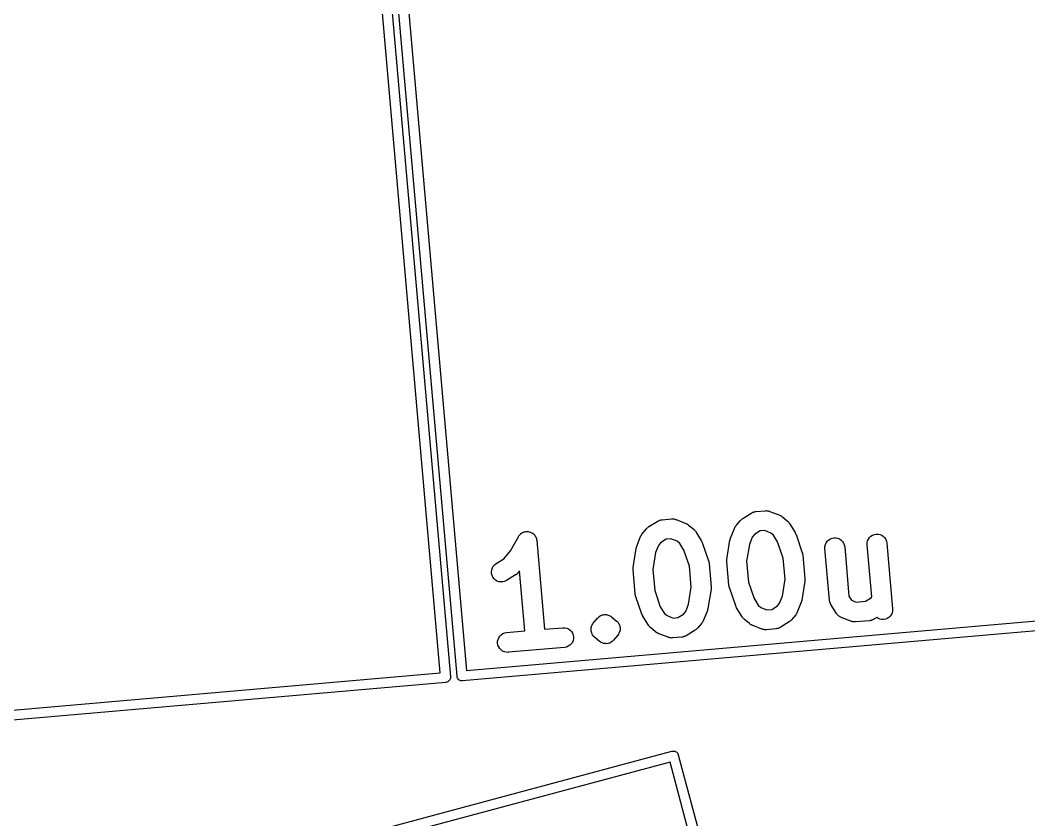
# Model space of a CAD drawing. Extents: x 72 to 342, y -189 to -99.
# Drawn here: x 240.39 to 255.93, y -166.06 to -153.74 of the extents above; entities that cross this region are included whole.
import ezdxf

# ---------------------------------------------------------------- set-up
doc = ezdxf.new("R2010")
doc.units = 0
doc.header["$MEASUREMENT"] = 0
doc.layers.add('BLACK', color=7, linetype='CONTINUOUS')

msp = doc.modelspace()

# ---------------------------------------------------------------- linework, layer by layer
at = {"layer": 'BLACK', "linetype": 'CONTINUOUS'}
for p, q in [((245.379, -145.14), (247.016, -163.857)), ((247.118, -163.848), (245.48, -145.131)), ((246.858, -163.798), (245.233, -145.225)), ((245.638, -145.19), (247.263, -163.763)), ((251.521, -161.418), (251.659, -161.333)), ((251.659, -161.333), (251.661, -161.332)), ((251.661, -161.332), (251.665, -161.33)), ((251.665, -161.33), (251.669, -161.327)), ((251.669, -161.327), (251.678, -161.323)), ((251.678, -161.323), (251.688, -161.319)), ((251.688, -161.319), (251.692, -161.318)), ((251.692, -161.318), (251.696, -161.316)), ((251.696, -161.316), (251.706, -161.314)), ((251.706, -161.314), (251.717, -161.312)), ((251.717, -161.312), (251.721, -161.311)), ((251.721, -161.311), (251.725, -161.311)), ((251.725, -161.311), (251.87, -161.298)), ((251.87, -161.298), (251.872, -161.298)), ((251.872, -161.298), (251.877, -161.298)), ((251.877, -161.298), (251.881, -161.297)), ((251.881, -161.297), (251.892, -161.298)), ((251.892, -161.298), (251.902, -161.299)), ((251.902, -161.299), (251.906, -161.3)), ((251.906, -161.3), (251.911, -161.3)), ((251.911, -161.3), (251.921, -161.303)), ((251.921, -161.303), (251.931, -161.305)), ((251.931, -161.305), (251.935, -161.307)), ((251.935, -161.307), (251.939, -161.308)), ((251.939, -161.308), (252.09, -161.368)), ((250.075, -161.544), (250.213, -161.459)), ((250.213, -161.459), (250.215, -161.458)), ((250.215, -161.458), (250.219, -161.456)), ((250.219, -161.456), (250.223, -161.454)), ((250.223, -161.454), (250.232, -161.45)), ((250.232, -161.45), (250.242, -161.445)), ((250.242, -161.445), (250.246, -161.444)), ((250.246, -161.444), (250.25, -161.443)), ((250.25, -161.443), (250.261, -161.441)), ((250.261, -161.441), (250.271, -161.438)), ((250.271, -161.438), (250.275, -161.438)), ((250.275, -161.438), (250.28, -161.437)), ((250.28, -161.437), (250.424, -161.424)), ((250.424, -161.424), (250.426, -161.424)), ((250.426, -161.424), (250.431, -161.424)), ((250.431, -161.424), (250.435, -161.424)), ((250.435, -161.424), (250.446, -161.425)), ((250.446, -161.425), (250.456, -161.425)), ((250.456, -161.425), (250.46, -161.426)), ((250.46, -161.426), (250.465, -161.426)), ((250.465, -161.426), (250.475, -161.429)), ((250.475, -161.429), (250.485, -161.432)), ((250.485, -161.432), (250.489, -161.433)), ((250.489, -161.433), (250.493, -161.435)), ((250.493, -161.435), (250.644, -161.494)), ((250.644, -161.494), (250.646, -161.495)), ((250.646, -161.495), (250.654, -161.499)), ((250.654, -161.499), (250.662, -161.502)), ((251.418, -161.528), (251.484, -161.449)), ((251.484, -161.449), (251.485, -161.448)), ((251.485, -161.448), (251.491, -161.442)), ((251.491, -161.442), (251.497, -161.436)), ((251.497, -161.436), (251.502, -161.432)), ((251.502, -161.432), (251.507, -161.427)), ((251.507, -161.427), (251.514, -161.423)), ((251.514, -161.423), (251.521, -161.418)), ((252.09, -161.368), (252.092, -161.369)), ((252.092, -161.369), (252.1, -161.373)), ((252.1, -161.373), (252.108, -161.376)), ((252.108, -161.376), (252.113, -161.379)), ((252.113, -161.379), (252.119, -161.382)), ((252.119, -161.382), (252.125, -161.388)), ((252.125, -161.388), (252.132, -161.393)), ((252.132, -161.393), (252.211, -161.459)), ((252.211, -161.459), (252.212, -161.46)), ((252.212, -161.46), (252.218, -161.466)), ((252.218, -161.466), (252.225, -161.472)), ((252.225, -161.472), (252.229, -161.477)), ((252.229, -161.477), (252.233, -161.482)), ((252.233, -161.482), (252.238, -161.489)), ((252.238, -161.489), (252.243, -161.496)), ((252.243, -161.496), (252.328, -161.634)), ((248.091, -161.663), (248.102, -161.653)), ((248.102, -161.652), (248.114, -161.645)), ((248.102, -161.653), (248.102, -161.652)), ((248.102, -161.653), (248.102, -161.653)), ((248.114, -161.645), (248.127, -161.637)), ((248.127, -161.636), (248.141, -161.631)), ((248.127, -161.637), (248.127, -161.636)), ((248.127, -161.637), (248.127, -161.637)), ((248.141, -161.631), (248.155, -161.626)), ((248.155, -161.626), (248.17, -161.623)), ((248.155, -161.626), (248.155, -161.626)), ((248.155, -161.626), (248.155, -161.626)), ((248.17, -161.623), (248.184, -161.62)), ((248.184, -161.62), (248.184, -161.62)), ((248.184, -161.62), (248.184, -161.62)), ((248.184, -161.62), (248.199, -161.621)), ((248.199, -161.621), (248.214, -161.621)), ((248.214, -161.621), (248.214, -161.621)), ((248.214, -161.621), (248.214, -161.621)), ((248.214, -161.621), (248.228, -161.624)), ((248.228, -161.624), (248.243, -161.627)), ((248.243, -161.627), (248.243, -161.627)), ((248.243, -161.627), (248.243, -161.627)), ((248.243, -161.627), (248.256, -161.633)), ((248.256, -161.633), (248.27, -161.639)), ((248.27, -161.639), (248.27, -161.639)), ((248.27, -161.639), (248.27, -161.639)), ((248.27, -161.639), (248.282, -161.647)), ((248.282, -161.647), (248.295, -161.656)), ((249.967, -161.662), (249.972, -161.655)), ((249.972, -161.655), (250.038, -161.576)), ((250.038, -161.576), (250.039, -161.574)), ((250.039, -161.574), (250.045, -161.568)), ((250.045, -161.568), (250.051, -161.562)), ((250.051, -161.562), (250.056, -161.558)), ((250.056, -161.558), (250.061, -161.554)), ((250.061, -161.554), (250.068, -161.549)), ((250.068, -161.549), (250.075, -161.544)), ((250.662, -161.502), (250.667, -161.506)), ((250.667, -161.506), (250.673, -161.509)), ((250.673, -161.509), (250.679, -161.514)), ((250.679, -161.514), (250.686, -161.519)), ((250.686, -161.519), (250.765, -161.585)), ((250.765, -161.585), (250.767, -161.587)), ((250.767, -161.587), (250.772, -161.593)), ((250.772, -161.593), (250.779, -161.598)), ((250.779, -161.598), (250.783, -161.604)), ((250.783, -161.604), (250.787, -161.608)), ((250.787, -161.608), (250.792, -161.615)), ((250.792, -161.615), (250.797, -161.622)), ((250.797, -161.622), (250.882, -161.76)), ((251.333, -161.721), (251.393, -161.57)), ((251.393, -161.57), (251.394, -161.568)), ((251.394, -161.568), (251.398, -161.56)), ((251.398, -161.56), (251.401, -161.553)), ((251.401, -161.553), (251.405, -161.547)), ((251.405, -161.547), (251.408, -161.542)), ((251.408, -161.542), (251.413, -161.535)), ((251.413, -161.535), (251.418, -161.528)), ((251.788, -161.611), (251.701, -161.664)), ((251.861, -161.605), (251.788, -161.611)), ((251.955, -161.642), (251.861, -161.605)), ((251.996, -161.676), (251.955, -161.642)), ((252.328, -161.634), (252.329, -161.636)), ((252.329, -161.636), (252.329, -161.636)), ((252.329, -161.636), (252.329, -161.637)), ((252.329, -161.637), (252.335, -161.65)), ((252.335, -161.65), (252.341, -161.663)), ((247.944, -161.916), (248.063, -161.699)), ((248.063, -161.699), (248.064, -161.698)), ((248.064, -161.697), (248.072, -161.685)), ((248.064, -161.698), (248.064, -161.697)), ((248.064, -161.698), (248.064, -161.698)), ((248.064, -161.698), (248.064, -161.698)), ((248.072, -161.685), (248.081, -161.673)), ((248.081, -161.673), (248.091, -161.663)), ((248.081, -161.673), (248.081, -161.673)), ((248.081, -161.673), (248.081, -161.673)), ((248.295, -161.656), (248.295, -161.656)), ((248.295, -161.656), (248.295, -161.656)), ((248.295, -161.656), (248.305, -161.666)), ((248.305, -161.666), (248.315, -161.677)), ((248.315, -161.677), (248.315, -161.677)), ((248.315, -161.677), (248.316, -161.677)), ((248.316, -161.677), (248.323, -161.69)), ((248.323, -161.69), (248.332, -161.702)), ((248.332, -161.702), (248.332, -161.702)), ((248.332, -161.702), (248.332, -161.702)), ((248.332, -161.702), (248.337, -161.716)), ((248.337, -161.716), (248.343, -161.73)), ((248.343, -161.73), (248.343, -161.73)), ((248.343, -161.73), (248.343, -161.73)), ((248.343, -161.73), (248.345, -161.744)), ((248.345, -161.744), (248.348, -161.759)), ((248.348, -161.759), (248.468, -163.125)), ((249.887, -161.847), (249.947, -161.697)), ((249.947, -161.697), (249.948, -161.695)), ((249.948, -161.695), (249.952, -161.687)), ((249.952, -161.687), (249.955, -161.679)), ((249.955, -161.679), (249.959, -161.674)), ((249.959, -161.674), (249.962, -161.668)), ((249.962, -161.668), (249.967, -161.662)), ((250.255, -161.791), (250.221, -161.832)), ((250.342, -161.738), (250.255, -161.791)), ((250.415, -161.731), (250.342, -161.738)), ((250.509, -161.769), (250.415, -161.731)), ((250.55, -161.803), (250.509, -161.769)), ((250.613, -161.906), (250.55, -161.803)), ((250.882, -161.76), (250.883, -161.762)), ((250.883, -161.762), (250.883, -161.763)), ((250.883, -161.763), (250.884, -161.763)), ((250.884, -161.763), (250.889, -161.776)), ((250.889, -161.776), (250.896, -161.789)), ((250.896, -161.789), (250.896, -161.79)), ((250.896, -161.79), (250.896, -161.79)), ((250.896, -161.79), (250.994, -162.073)), ((251.277, -162.049), (251.324, -161.753)), ((251.324, -161.753), (251.325, -161.751)), ((251.325, -161.75), (251.329, -161.736)), ((251.325, -161.751), (251.325, -161.75)), ((251.325, -161.75), (251.325, -161.75)), ((251.329, -161.736), (251.333, -161.722)), ((251.333, -161.722), (251.333, -161.721)), ((251.333, -161.722), (251.333, -161.722)), ((251.667, -161.705), (251.623, -161.817)), ((251.701, -161.664), (251.667, -161.705)), ((252.059, -161.779), (251.996, -161.676)), ((252.145, -162.029), (252.059, -161.779)), ((252.341, -161.663), (252.342, -161.663)), ((252.342, -161.663), (252.342, -161.664)), ((252.342, -161.664), (252.439, -161.947)), ((252.795, -161.82), (252.807, -161.793)), ((252.807, -161.793), (252.824, -161.768)), ((252.824, -161.768), (252.846, -161.748)), ((252.846, -161.748), (252.871, -161.732)), ((252.871, -161.732), (252.898, -161.721)), ((252.898, -161.721), (252.928, -161.715)), ((252.928, -161.715), (252.957, -161.716)), ((252.957, -161.716), (252.986, -161.722)), ((252.986, -161.722), (253.014, -161.734)), ((253.014, -161.734), (253.038, -161.751)), ((253.038, -161.751), (253.059, -161.772)), ((253.059, -161.772), (253.075, -161.797)), ((253.075, -161.797), (253.086, -161.825)), ((253.438, -161.822), (253.439, -161.792)), ((253.439, -161.792), (253.446, -161.763)), ((253.446, -161.763), (253.458, -161.736)), ((253.458, -161.736), (253.475, -161.711)), ((253.475, -161.711), (253.496, -161.691)), ((253.496, -161.691), (253.521, -161.675)), ((253.521, -161.675), (253.549, -161.664)), ((253.549, -161.664), (253.578, -161.658)), ((253.578, -161.658), (253.608, -161.659)), ((253.608, -161.659), (253.637, -161.665)), ((253.637, -161.665), (253.664, -161.677)), ((253.664, -161.677), (253.689, -161.694)), ((253.689, -161.694), (253.71, -161.715)), ((253.71, -161.715), (253.726, -161.74)), ((253.726, -161.74), (253.737, -161.768)), ((253.737, -161.768), (253.742, -161.797)), ((253.742, -161.797), (253.831, -162.809)), ((247.838, -162.042), (247.944, -161.916)), ((249.831, -162.175), (249.878, -161.88)), ((249.878, -161.88), (249.879, -161.877)), ((249.879, -161.876), (249.883, -161.862)), ((249.879, -161.877), (249.879, -161.876)), ((249.879, -161.877), (249.879, -161.877)), ((249.883, -161.862), (249.887, -161.849)), ((249.887, -161.848), (249.887, -161.847)), ((249.887, -161.849), (249.887, -161.848)), ((250.177, -161.944), (250.135, -162.204)), ((250.221, -161.832), (250.177, -161.944)), ((250.699, -162.155), (250.613, -161.906)), ((251.623, -161.817), (251.581, -162.078)), ((252.439, -161.947), (252.44, -161.949)), ((252.44, -161.949), (252.441, -161.952)), ((252.441, -161.952), (252.442, -161.954)), ((252.442, -161.954), (252.444, -161.966)), ((252.444, -161.966), (252.447, -161.978)), ((252.788, -161.849), (252.795, -161.82)), ((252.788, -161.878), (252.788, -161.849)), ((252.788, -161.881), (252.788, -161.878)), ((252.858, -162.676), (252.788, -161.881)), ((253.086, -161.825), (253.092, -161.854)), ((253.092, -161.854), (253.158, -162.613)), ((253.439, -161.824), (253.438, -161.822)), ((253.509, -162.628), (253.439, -161.824)), ((247.697, -162.132), (247.721, -162.114)), ((247.721, -162.114), (247.838, -162.042)), ((250.994, -162.073), (250.994, -162.075)), ((250.994, -162.075), (250.995, -162.078)), ((250.995, -162.078), (250.996, -162.081)), ((250.996, -162.081), (250.998, -162.092)), ((250.998, -162.092), (251.001, -162.104)), ((251.001, -162.104), (251.001, -162.107)), ((251.001, -162.107), (251.001, -162.11)), ((251.001, -162.11), (251.033, -162.471)), ((251.276, -162.066), (251.277, -162.054)), ((251.276, -162.078), (251.276, -162.066)), ((251.276, -162.081), (251.276, -162.078)), ((251.276, -162.084), (251.276, -162.081)), ((251.276, -162.086), (251.276, -162.084)), ((251.308, -162.447), (251.276, -162.086)), ((251.277, -162.051), (251.277, -162.049)), ((251.277, -162.054), (251.277, -162.051)), ((251.581, -162.078), (251.61, -162.402)), ((252.174, -162.353), (252.145, -162.029)), ((252.447, -161.978), (252.447, -161.981)), ((252.447, -161.981), (252.447, -161.983)), ((252.447, -161.983), (252.479, -162.345)), ((247.263, -163.763), (265.836, -162.138)), ((247.648, -162.238), (247.652, -162.208)), ((247.65, -162.267), (247.648, -162.238)), ((247.657, -162.296), (247.65, -162.267)), ((247.652, -162.208), (247.662, -162.18)), ((247.662, -162.18), (247.677, -162.154)), ((247.677, -162.154), (247.697, -162.132)), ((248.037, -162.275), (248.033, -162.279)), ((248.042, -162.271), (248.037, -162.275)), ((248.048, -162.265), (248.042, -162.271)), ((248.054, -162.259), (248.048, -162.265)), ((248.055, -162.257), (248.054, -162.259)), ((248.083, -162.224), (248.055, -162.257)), ((248.164, -163.152), (248.083, -162.224)), ((249.83, -162.193), (249.831, -162.18)), ((249.83, -162.205), (249.83, -162.193)), ((249.83, -162.207), (249.83, -162.205)), ((249.83, -162.21), (249.83, -162.207)), ((249.83, -162.212), (249.83, -162.21)), ((249.862, -162.574), (249.83, -162.212)), ((249.831, -162.178), (249.831, -162.175)), ((249.831, -162.18), (249.831, -162.178)), ((250.135, -162.204), (250.164, -162.528)), ((250.728, -162.479), (250.699, -162.155)), ((265.921, -162.283), (247.204, -163.921)), ((247.67, -162.323), (247.657, -162.296)), ((247.688, -162.347), (247.67, -162.323)), ((247.71, -162.367), (247.688, -162.347)), ((247.735, -162.382), (247.71, -162.367)), ((247.764, -162.392), (247.735, -162.382)), ((247.793, -162.396), (247.764, -162.392)), ((247.823, -162.395), (247.793, -162.396)), ((247.851, -162.388), (247.823, -162.395)), ((247.878, -162.375), (247.851, -162.388)), ((247.88, -162.374), (247.878, -162.375)), ((248.019, -162.289), (247.88, -162.374)), ((248.025, -162.284), (248.019, -162.289)), ((248.033, -162.279), (248.025, -162.284)), ((251.61, -162.402), (251.696, -162.651)), ((252.132, -162.613), (252.174, -162.353)), ((252.478, -162.382), (252.431, -162.677)), ((252.479, -162.364), (252.478, -162.377)), ((252.478, -162.377), (252.478, -162.379)), ((252.478, -162.379), (252.478, -162.382)), ((252.479, -162.345), (252.479, -162.347)), ((252.479, -162.347), (252.479, -162.35)), ((252.479, -162.35), (252.479, -162.352)), ((252.479, -162.352), (252.479, -162.364)), ((249.862, -162.576), (249.862, -162.574)), ((249.862, -162.579), (249.862, -162.576)), ((249.865, -162.591), (249.862, -162.579)), ((250.164, -162.528), (250.25, -162.778)), ((250.686, -162.74), (250.728, -162.479)), ((251.032, -162.508), (250.985, -162.804)), ((251.033, -162.491), (251.032, -162.503)), ((251.032, -162.503), (251.032, -162.506)), ((251.032, -162.506), (251.032, -162.508)), ((251.033, -162.471), (251.033, -162.473)), ((251.033, -162.473), (251.033, -162.476)), ((251.033, -162.476), (251.033, -162.479)), ((251.033, -162.479), (251.033, -162.491)), ((251.308, -162.45), (251.308, -162.447)), ((251.308, -162.453), (251.308, -162.45)), ((251.311, -162.464), (251.308, -162.453)), ((251.313, -162.476), (251.311, -162.464)), ((251.314, -162.479), (251.313, -162.476)), ((251.315, -162.482), (251.314, -162.479)), ((251.315, -162.484), (251.315, -162.482)), ((251.413, -162.766), (251.315, -162.484)), ((249.867, -162.603), (249.865, -162.591)), ((249.868, -162.605), (249.867, -162.603)), ((249.869, -162.608), (249.868, -162.605)), ((249.87, -162.61), (249.869, -162.608)), ((249.967, -162.893), (249.87, -162.61)), ((250.642, -162.852), (250.686, -162.74)), ((251.696, -162.651), (251.759, -162.754)), ((252.054, -162.766), (252.088, -162.725)), ((252.088, -162.725), (252.132, -162.613)), ((252.422, -162.71), (252.362, -162.86)), ((252.426, -162.695), (252.422, -162.708)), ((252.422, -162.708), (252.422, -162.709)), ((252.422, -162.709), (252.422, -162.71)), ((252.43, -162.681), (252.426, -162.695)), ((252.431, -162.677), (252.43, -162.68)), ((252.43, -162.68), (252.43, -162.68)), ((252.43, -162.68), (252.43, -162.681)), ((252.858, -162.68), (252.858, -162.676)), ((252.859, -162.685), (252.858, -162.68)), ((252.861, -162.695), (252.859, -162.685)), ((252.863, -162.705), (252.861, -162.695)), ((252.865, -162.709), (252.863, -162.705)), ((252.866, -162.714), (252.865, -162.709)), ((252.87, -162.723), (252.866, -162.714)), ((252.874, -162.733), (252.87, -162.723)), ((252.876, -162.736), (252.874, -162.733)), ((252.878, -162.741), (252.876, -162.736)), ((252.879, -162.742), (252.878, -162.741)), ((252.964, -162.881), (252.879, -162.742)), ((253.158, -162.613), (253.198, -162.678)), ((253.198, -162.678), (253.268, -162.706)), ((253.268, -162.706), (253.413, -162.693)), ((253.413, -162.693), (253.499, -162.64)), ((253.499, -162.64), (253.509, -162.628)), ((249.967, -162.894), (249.967, -162.893)), ((249.968, -162.894), (249.967, -162.894)), ((249.974, -162.907), (249.968, -162.894)), ((250.25, -162.778), (250.313, -162.881)), ((250.313, -162.881), (250.354, -162.915)), ((250.521, -162.946), (250.608, -162.893)), ((250.608, -162.893), (250.642, -162.852)), ((250.976, -162.836), (250.916, -162.987)), ((250.98, -162.821), (250.976, -162.835)), ((250.976, -162.835), (250.976, -162.835)), ((250.976, -162.835), (250.976, -162.836)), ((250.984, -162.807), (250.98, -162.821)), ((250.985, -162.804), (250.984, -162.806)), ((250.984, -162.806), (250.984, -162.807)), ((250.984, -162.807), (250.984, -162.807)), ((251.413, -162.767), (251.413, -162.766)), ((251.413, -162.768), (251.413, -162.767)), ((251.42, -162.781), (251.413, -162.768)), ((251.425, -162.794), (251.42, -162.781)), ((251.426, -162.794), (251.425, -162.794)), ((251.426, -162.795), (251.426, -162.794)), ((251.427, -162.797), (251.426, -162.795)), ((251.512, -162.935), (251.427, -162.797)), ((251.759, -162.754), (251.8, -162.788)), ((251.8, -162.788), (251.894, -162.826)), ((251.894, -162.826), (251.967, -162.819)), ((251.967, -162.819), (252.054, -162.766)), ((252.342, -162.895), (252.337, -162.902)), ((252.347, -162.889), (252.342, -162.895)), ((252.35, -162.883), (252.347, -162.889)), ((252.354, -162.878), (252.35, -162.883)), ((252.357, -162.87), (252.354, -162.878)), ((252.361, -162.862), (252.357, -162.87)), ((252.362, -162.86), (252.361, -162.862)), ((252.966, -162.883), (252.964, -162.881)), ((252.968, -162.886), (252.966, -162.883)), ((252.975, -162.895), (252.968, -162.886)), ((252.982, -162.904), (252.975, -162.895)), ((253.812, -162.897), (253.795, -162.922)), ((253.824, -162.87), (253.812, -162.897)), ((253.83, -162.841), (253.824, -162.87)), ((253.831, -162.811), (253.83, -162.841)), ((253.831, -162.809), (253.831, -162.811)), ((249.202, -163.055), (249.21, -163.044)), ((249.21, -163.044), (249.218, -163.032)), ((249.218, -163.032), (249.284, -162.953)), ((249.284, -162.953), (249.285, -162.952)), ((249.285, -162.952), (249.285, -162.952)), ((249.285, -162.952), (249.285, -162.952)), ((249.285, -162.952), (249.285, -162.952)), ((249.285, -162.952), (249.285, -162.952)), ((249.285, -162.952), (249.285, -162.952)), ((249.285, -162.952), (249.286, -162.952)), ((249.286, -162.952), (249.296, -162.942)), ((249.296, -162.942), (249.306, -162.932)), ((249.306, -162.932), (249.307, -162.931)), ((249.306, -162.932), (249.306, -162.932)), ((249.307, -162.931), (249.319, -162.923)), ((249.307, -162.931), (249.307, -162.931)), ((249.307, -162.931), (249.307, -162.931)), ((249.319, -162.923), (249.331, -162.916)), ((249.331, -162.916), (249.331, -162.915)), ((249.331, -162.915), (249.332, -162.915)), ((249.332, -162.915), (249.346, -162.91)), ((249.332, -162.915), (249.332, -162.915)), ((249.332, -162.915), (249.332, -162.915)), ((249.346, -162.91), (249.359, -162.905)), ((249.359, -162.905), (249.359, -162.904)), ((249.359, -162.904), (249.36, -162.904)), ((249.359, -162.905), (249.359, -162.905)), ((249.36, -162.904), (249.374, -162.902)), ((249.36, -162.904), (249.36, -162.904)), ((249.374, -162.902), (249.388, -162.899)), ((249.388, -162.899), (249.388, -162.899)), ((249.388, -162.899), (249.389, -162.899)), ((249.389, -162.899), (249.389, -162.899)), ((249.389, -162.899), (249.389, -162.899)), ((249.389, -162.899), (249.404, -162.899)), ((249.404, -162.899), (249.418, -162.9)), ((249.418, -162.9), (249.418, -162.9)), ((249.418, -162.9), (249.418, -162.9)), ((249.418, -162.9), (249.419, -162.9)), ((249.419, -162.9), (249.419, -162.9)), ((249.419, -162.9), (249.433, -162.903)), ((249.433, -162.903), (249.447, -162.906)), ((249.447, -162.906), (249.447, -162.906)), ((249.447, -162.906), (249.447, -162.906)), ((249.447, -162.906), (249.448, -162.906)), ((249.448, -162.906), (249.448, -162.906)), ((249.448, -162.906), (249.461, -162.912)), ((249.461, -162.912), (249.474, -162.918)), ((249.474, -162.918), (249.475, -162.918)), ((249.475, -162.918), (249.475, -162.918)), ((249.475, -162.918), (249.475, -162.918)), ((249.475, -162.918), (249.475, -162.918)), ((249.475, -162.918), (249.487, -162.926)), ((249.487, -162.926), (249.499, -162.934)), ((249.499, -162.934), (249.577, -163)), ((249.577, -163), (249.578, -163.001)), ((249.578, -163.001), (249.578, -163.001)), ((249.578, -163.001), (249.578, -163.001)), ((249.578, -163.001), (249.579, -163.002)), ((249.579, -163.002), (249.589, -163.012)), ((249.589, -163.012), (249.599, -163.022)), ((249.599, -163.022), (249.599, -163.023)), ((249.599, -163.023), (249.6, -163.023)), ((249.6, -163.023), (249.607, -163.035)), ((249.607, -163.035), (249.615, -163.047)), ((249.615, -163.047), (249.615, -163.048)), ((249.615, -163.048), (249.616, -163.048)), ((249.616, -163.048), (249.621, -163.062)), ((249.98, -162.92), (249.974, -162.907)), ((249.98, -162.921), (249.98, -162.92)), ((249.981, -162.923), (249.98, -162.921)), ((249.98, -162.921), (249.98, -162.921)), ((250.066, -163.061), (249.981, -162.923)), ((250.354, -162.915), (250.448, -162.952)), ((250.448, -162.952), (250.521, -162.946)), ((250.891, -163.029), (250.825, -163.108)), ((250.896, -163.022), (250.891, -163.029)), ((250.901, -163.015), (250.896, -163.022)), ((250.904, -163.01), (250.901, -163.015)), ((250.908, -163.004), (250.904, -163.01)), ((250.911, -162.996), (250.908, -163.004)), ((250.915, -162.989), (250.911, -162.996)), ((250.916, -162.987), (250.915, -162.989)), ((251.517, -162.942), (251.512, -162.935)), ((251.522, -162.949), (251.517, -162.942)), ((251.526, -162.953), (251.522, -162.949)), ((251.53, -162.959), (251.526, -162.953)), ((251.537, -162.964), (251.53, -162.959)), ((251.542, -162.97), (251.537, -162.964)), ((251.544, -162.972), (251.542, -162.97)), ((251.623, -163.038), (251.544, -162.972)), ((251.63, -163.043), (251.623, -163.038)), ((251.636, -163.048), (251.63, -163.043)), ((251.642, -163.051), (251.636, -163.048)), ((251.647, -163.055), (251.642, -163.051)), ((252.234, -163.013), (252.096, -163.098)), ((252.241, -163.008), (252.234, -163.013)), ((252.248, -163.003), (252.241, -163.008)), ((252.253, -162.999), (252.248, -163.003)), ((252.258, -162.995), (252.253, -162.999)), ((252.264, -162.989), (252.258, -162.995)), ((252.27, -162.983), (252.264, -162.989)), ((252.271, -162.981), (252.27, -162.983)), ((252.337, -162.902), (252.271, -162.981)), ((252.985, -162.907), (252.982, -162.904)), ((252.987, -162.909), (252.985, -162.907)), ((252.996, -162.916), (252.987, -162.909)), ((253.005, -162.924), (252.996, -162.916)), ((253.007, -162.926), (253.005, -162.924)), ((253.01, -162.928), (253.007, -162.926)), ((253.02, -162.933), (253.01, -162.928)), ((253.03, -162.939), (253.02, -162.933)), ((253.033, -162.94), (253.03, -162.939)), ((253.036, -162.942), (253.033, -162.94)), ((253.038, -162.943), (253.036, -162.942)), ((253.189, -163.002), (253.038, -162.943)), ((253.193, -163.003), (253.189, -163.002)), ((253.198, -163.005), (253.193, -163.003)), ((253.208, -163.008), (253.198, -163.005)), ((253.218, -163.01), (253.208, -163.008)), ((253.222, -163.011), (253.218, -163.01)), ((253.227, -163.012), (253.222, -163.011)), ((253.237, -163.012), (253.227, -163.012)), ((253.247, -163.013), (253.237, -163.012)), ((253.252, -163.012), (253.247, -163.013)), ((253.256, -163.012), (253.252, -163.012)), ((253.258, -163.012), (253.256, -163.012)), ((253.475, -162.993), (253.258, -163.012)), ((253.48, -162.993), (253.475, -162.993)), ((253.484, -162.992), (253.48, -162.993)), ((253.494, -162.99), (253.484, -162.992)), ((253.505, -162.988), (253.494, -162.99)), ((253.509, -162.986), (253.505, -162.988)), ((253.513, -162.985), (253.509, -162.986)), ((253.523, -162.981), (253.513, -162.985)), ((253.532, -162.977), (253.523, -162.981)), ((253.536, -162.974), (253.532, -162.977)), ((253.54, -162.972), (253.536, -162.974)), ((253.542, -162.971), (253.54, -162.972)), ((253.587, -162.943), (253.542, -162.971)), ((253.605, -162.956), (253.587, -162.943)), ((253.632, -162.968), (253.605, -162.956)), ((253.661, -162.974), (253.632, -162.968)), ((253.691, -162.974), (253.661, -162.974)), ((253.72, -162.969), (253.691, -162.974)), ((253.748, -162.958), (253.72, -162.969)), ((253.773, -162.942), (253.748, -162.958)), ((253.795, -162.922), (253.773, -162.942)), ((247.779, -163.23), (247.8, -163.209)), ((247.8, -163.209), (247.825, -163.193)), ((247.825, -163.193), (247.853, -163.182)), ((247.853, -163.182), (247.882, -163.177)), ((247.882, -163.177), (248.164, -163.152)), ((248.468, -163.125), (248.75, -163.101)), ((248.75, -163.101), (248.752, -163.101)), ((248.752, -163.101), (248.781, -163.101)), ((248.781, -163.101), (248.81, -163.108)), ((248.81, -163.108), (248.838, -163.12)), ((248.838, -163.12), (248.862, -163.137)), ((248.862, -163.137), (248.883, -163.158)), ((248.883, -163.158), (248.899, -163.183)), ((248.899, -163.183), (248.91, -163.211)), ((249.183, -163.113), (249.184, -163.112)), ((249.183, -163.127), (249.183, -163.113)), ((249.183, -163.141), (249.183, -163.127)), ((249.183, -163.142), (249.183, -163.141)), ((249.186, -163.157), (249.183, -163.142)), ((249.183, -163.142), (249.183, -163.142)), ((249.184, -163.112), (249.187, -163.098)), ((249.184, -163.112), (249.184, -163.112)), ((249.188, -163.171), (249.186, -163.157)), ((249.187, -163.098), (249.19, -163.084)), ((249.188, -163.172), (249.188, -163.171)), ((249.188, -163.171), (249.188, -163.171)), ((249.194, -163.185), (249.188, -163.172)), ((249.19, -163.083), (249.196, -163.069)), ((249.19, -163.084), (249.19, -163.083)), ((249.19, -163.083), (249.19, -163.083)), ((249.199, -163.198), (249.194, -163.185)), ((249.196, -163.069), (249.201, -163.056)), ((249.199, -163.199), (249.199, -163.198)), ((249.207, -163.211), (249.199, -163.199)), ((249.199, -163.199), (249.199, -163.199)), ((249.201, -163.056), (249.202, -163.056)), ((249.202, -163.056), (249.202, -163.055)), ((249.604, -163.203), (249.596, -163.215)), ((249.613, -163.191), (249.604, -163.203)), ((249.619, -163.177), (249.613, -163.191)), ((249.613, -163.191), (249.613, -163.191)), ((249.613, -163.191), (249.613, -163.191)), ((249.624, -163.164), (249.619, -163.177)), ((249.621, -163.062), (249.626, -163.075)), ((249.625, -163.164), (249.624, -163.164)), ((249.628, -163.149), (249.625, -163.163)), ((249.625, -163.163), (249.625, -163.164)), ((249.626, -163.075), (249.626, -163.076)), ((249.626, -163.076), (249.626, -163.076)), ((249.626, -163.076), (249.629, -163.09)), ((249.631, -163.135), (249.628, -163.149)), ((249.629, -163.09), (249.631, -163.104)), ((249.631, -163.104), (249.631, -163.105)), ((249.631, -163.105), (249.631, -163.105)), ((249.631, -163.105), (249.631, -163.12)), ((249.631, -163.12), (249.631, -163.134)), ((249.631, -163.134), (249.631, -163.135)), ((249.631, -163.135), (249.631, -163.135)), ((250.071, -163.068), (250.066, -163.061)), ((250.076, -163.075), (250.071, -163.068)), ((250.08, -163.08), (250.076, -163.075)), ((250.084, -163.085), (250.08, -163.08)), ((250.091, -163.091), (250.084, -163.085)), ((250.097, -163.097), (250.091, -163.091)), ((250.098, -163.098), (250.097, -163.097)), ((250.177, -163.164), (250.098, -163.098)), ((250.184, -163.169), (250.177, -163.164)), ((250.19, -163.175), (250.184, -163.169)), ((250.196, -163.177), (250.19, -163.175)), ((250.201, -163.181), (250.196, -163.177)), ((250.209, -163.184), (250.201, -163.181)), ((250.217, -163.188), (250.209, -163.184)), ((250.219, -163.189), (250.217, -163.188)), ((250.37, -163.249), (250.219, -163.189)), ((250.788, -163.139), (250.65, -163.224)), ((250.795, -163.134), (250.788, -163.139)), ((250.802, -163.13), (250.795, -163.134)), ((250.807, -163.125), (250.802, -163.13)), ((250.812, -163.121), (250.807, -163.125)), ((250.818, -163.115), (250.812, -163.121)), ((250.824, -163.109), (250.818, -163.115)), ((250.825, -163.108), (250.824, -163.109)), ((251.655, -163.058), (251.647, -163.055)), ((251.663, -163.062), (251.655, -163.058)), ((251.665, -163.063), (251.663, -163.062)), ((251.816, -163.122), (251.665, -163.063)), ((251.82, -163.124), (251.816, -163.122)), ((251.824, -163.125), (251.82, -163.124)), ((251.834, -163.128), (251.824, -163.125)), ((251.844, -163.131), (251.834, -163.128)), ((251.849, -163.131), (251.844, -163.131)), ((251.853, -163.132), (251.849, -163.131)), ((251.863, -163.132), (251.853, -163.132)), ((251.874, -163.133), (251.863, -163.132)), ((251.878, -163.133), (251.874, -163.133)), ((251.883, -163.133), (251.878, -163.133)), ((251.885, -163.132), (251.883, -163.133)), ((252.029, -163.12), (251.885, -163.132)), ((252.034, -163.119), (252.029, -163.12)), ((252.038, -163.119), (252.034, -163.119)), ((252.048, -163.116), (252.038, -163.119)), ((252.059, -163.114), (252.048, -163.116)), ((252.063, -163.113), (252.059, -163.114)), ((252.067, -163.112), (252.063, -163.113)), ((252.077, -163.107), (252.067, -163.112)), ((252.086, -163.103), (252.077, -163.107)), ((252.09, -163.101), (252.086, -163.103)), ((252.094, -163.099), (252.09, -163.101)), ((252.096, -163.098), (252.094, -163.099)), ((247.743, -163.341), (247.744, -163.311)), ((247.749, -163.37), (247.743, -163.341)), ((247.744, -163.311), (247.75, -163.282)), ((247.75, -163.282), (247.762, -163.255)), ((247.762, -163.255), (247.779, -163.23)), ((248.879, -163.351), (248.858, -163.372)), ((248.896, -163.327), (248.879, -163.351)), ((248.908, -163.299), (248.896, -163.327)), ((248.914, -163.27), (248.908, -163.299)), ((248.91, -163.211), (248.915, -163.24)), ((248.915, -163.24), (248.914, -163.27)), ((249.215, -163.224), (249.207, -163.211)), ((249.225, -163.235), (249.215, -163.224)), ((249.215, -163.224), (249.215, -163.224)), ((249.215, -163.224), (249.215, -163.224)), ((249.235, -163.245), (249.225, -163.235)), ((249.236, -163.246), (249.235, -163.245)), ((249.237, -163.246), (249.236, -163.246)), ((249.236, -163.246), (249.236, -163.246)), ((249.236, -163.246), (249.236, -163.246)), ((249.316, -163.312), (249.237, -163.246)), ((249.327, -163.321), (249.316, -163.312)), ((249.339, -163.329), (249.327, -163.321)), ((249.34, -163.329), (249.339, -163.329)), ((249.339, -163.329), (249.339, -163.329)), ((249.353, -163.335), (249.34, -163.329)), ((249.34, -163.329), (249.34, -163.329)), ((249.34, -163.329), (249.34, -163.329)), ((249.366, -163.341), (249.353, -163.335)), ((249.367, -163.341), (249.366, -163.341)), ((249.381, -163.344), (249.367, -163.341)), ((249.367, -163.341), (249.367, -163.341)), ((249.367, -163.341), (249.367, -163.341)), ((249.367, -163.341), (249.367, -163.341)), ((249.395, -163.347), (249.381, -163.344)), ((249.396, -163.347), (249.395, -163.347)), ((249.397, -163.347), (249.396, -163.347)), ((249.396, -163.347), (249.396, -163.347)), ((249.396, -163.347), (249.396, -163.347)), ((249.411, -163.347), (249.397, -163.347)), ((249.425, -163.348), (249.411, -163.347)), ((249.426, -163.348), (249.425, -163.348)), ((249.425, -163.348), (249.425, -163.348)), ((249.44, -163.345), (249.426, -163.348)), ((249.426, -163.348), (249.426, -163.348)), ((249.426, -163.348), (249.426, -163.348)), ((249.455, -163.342), (249.44, -163.345)), ((249.456, -163.342), (249.455, -163.342)), ((249.455, -163.342), (249.455, -163.342)), ((249.455, -163.342), (249.455, -163.342)), ((249.455, -163.342), (249.455, -163.342)), ((249.469, -163.337), (249.456, -163.342)), ((249.482, -163.332), (249.469, -163.337)), ((249.483, -163.331), (249.482, -163.332)), ((249.482, -163.332), (249.482, -163.332)), ((249.495, -163.324), (249.483, -163.331)), ((249.483, -163.331), (249.483, -163.331)), ((249.483, -163.331), (249.483, -163.331)), ((249.507, -163.316), (249.495, -163.324)), ((249.508, -163.316), (249.507, -163.316)), ((249.518, -163.305), (249.508, -163.315)), ((249.508, -163.315), (249.508, -163.315)), ((249.508, -163.315), (249.508, -163.315)), ((249.508, -163.315), (249.508, -163.316)), ((249.529, -163.295), (249.518, -163.305)), ((249.53, -163.295), (249.529, -163.295)), ((249.529, -163.295), (249.529, -163.295)), ((249.529, -163.295), (249.529, -163.295)), ((249.529, -163.295), (249.529, -163.295)), ((249.596, -163.215), (249.53, -163.294)), ((249.53, -163.294), (249.53, -163.294)), ((249.53, -163.294), (249.53, -163.294)), ((249.53, -163.294), (249.53, -163.295)), ((250.374, -163.25), (250.37, -163.249)), ((250.378, -163.252), (250.374, -163.25)), ((250.388, -163.254), (250.378, -163.252)), ((250.398, -163.257), (250.388, -163.254)), ((250.403, -163.257), (250.398, -163.257)), ((250.407, -163.258), (250.403, -163.257)), ((250.418, -163.259), (250.407, -163.258)), ((250.428, -163.26), (250.418, -163.259)), ((250.432, -163.259), (250.428, -163.26)), ((250.437, -163.259), (250.432, -163.259)), ((250.439, -163.259), (250.437, -163.259)), ((250.584, -163.246), (250.439, -163.259)), ((250.588, -163.246), (250.584, -163.246)), ((250.592, -163.245), (250.588, -163.246)), ((250.603, -163.243), (250.592, -163.245)), ((250.613, -163.241), (250.603, -163.243)), ((250.617, -163.239), (250.613, -163.241)), ((250.621, -163.238), (250.617, -163.239)), ((250.631, -163.234), (250.621, -163.238)), ((250.64, -163.23), (250.631, -163.234)), ((250.644, -163.227), (250.64, -163.23)), ((250.648, -163.225), (250.644, -163.227)), ((250.65, -163.224), (250.648, -163.225)), ((247.76, -163.398), (247.749, -163.37)), ((247.776, -163.423), (247.76, -163.398)), ((247.796, -163.444), (247.776, -163.423)), ((247.821, -163.461), (247.796, -163.444)), ((247.848, -163.473), (247.821, -163.461)), ((247.877, -163.48), (247.848, -163.473)), ((247.906, -163.481), (247.877, -163.48)), ((247.909, -163.48), (247.906, -163.481)), ((248.776, -163.404), (247.909, -163.48)), ((248.805, -163.399), (248.776, -163.404)), ((248.833, -163.388), (248.805, -163.399)), ((248.858, -163.372), (248.833, -163.388)), ((228.286, -165.423), (246.858, -163.798)), ((246.944, -163.944), (228.227, -165.581)), ((246.947, -163.944), (246.944, -163.944)), ((246.951, -163.943), (246.947, -163.944)), ((246.962, -163.941), (246.951, -163.943)), ((246.951, -163.943), (246.951, -163.943)), ((246.976, -163.935), (246.962, -163.941)), ((246.989, -163.927), (246.976, -163.935)), ((246.999, -163.917), (246.989, -163.927)), ((247.007, -163.905), (246.999, -163.917)), ((247.008, -163.904), (247.007, -163.905)), ((247.012, -163.895), (247.008, -163.904)), ((247.014, -163.89), (247.012, -163.895)), ((247.015, -163.883), (247.014, -163.89)), ((247.017, -163.876), (247.015, -163.883)), ((247.016, -163.857), (247.017, -163.861)), ((247.017, -163.861), (247.017, -163.864)), ((247.017, -163.864), (247.017, -163.876)), ((247.118, -163.852), (247.118, -163.848)), ((247.118, -163.856), (247.118, -163.852)), ((247.12, -163.867), (247.118, -163.856)), ((247.118, -163.856), (247.118, -163.856)), ((247.126, -163.881), (247.12, -163.867)), ((247.134, -163.893), (247.126, -163.881)), ((247.145, -163.904), (247.134, -163.893)), ((247.153, -163.909), (247.145, -163.904)), ((247.157, -163.912), (247.153, -163.909)), ((247.165, -163.916), (247.157, -163.912)), ((247.171, -163.918), (247.165, -163.916)), ((247.173, -163.919), (247.171, -163.918)), ((247.186, -163.921), (247.173, -163.919)), ((247.197, -163.921), (247.186, -163.921)), ((247.201, -163.921), (247.197, -163.921)), ((247.204, -163.921), (247.201, -163.921)), ((227.679, -171.102), (250.43, -165.006)), ((250.43, -165.006), (250.434, -165.004)), ((250.434, -165.004), (250.446, -165.002)), ((250.446, -165.002), (250.449, -165.002)), ((250.449, -165.002), (250.449, -165.002)), ((250.449, -165.002), (250.463, -165.003)), ((250.463, -165.003), (250.464, -165.003)), ((250.464, -165.003), (250.478, -165.006)), ((250.478, -165.006), (250.492, -165.012)), ((250.492, -165.012), (250.504, -165.021)), ((250.504, -165.021), (250.514, -165.032)), ((250.514, -165.032), (250.522, -165.045)), ((250.522, -165.045), (250.528, -165.059)), ((250.528, -165.059), (250.528, -165.062)), ((250.528, -165.062), (255.391, -183.211)), ((250.4, -165.172), (227.789, -171.23)), ((255.225, -183.18), (250.4, -165.172))]:
    msp.add_line(p, q, dxfattribs=at)

doc.saveas('drawing.dxf')
